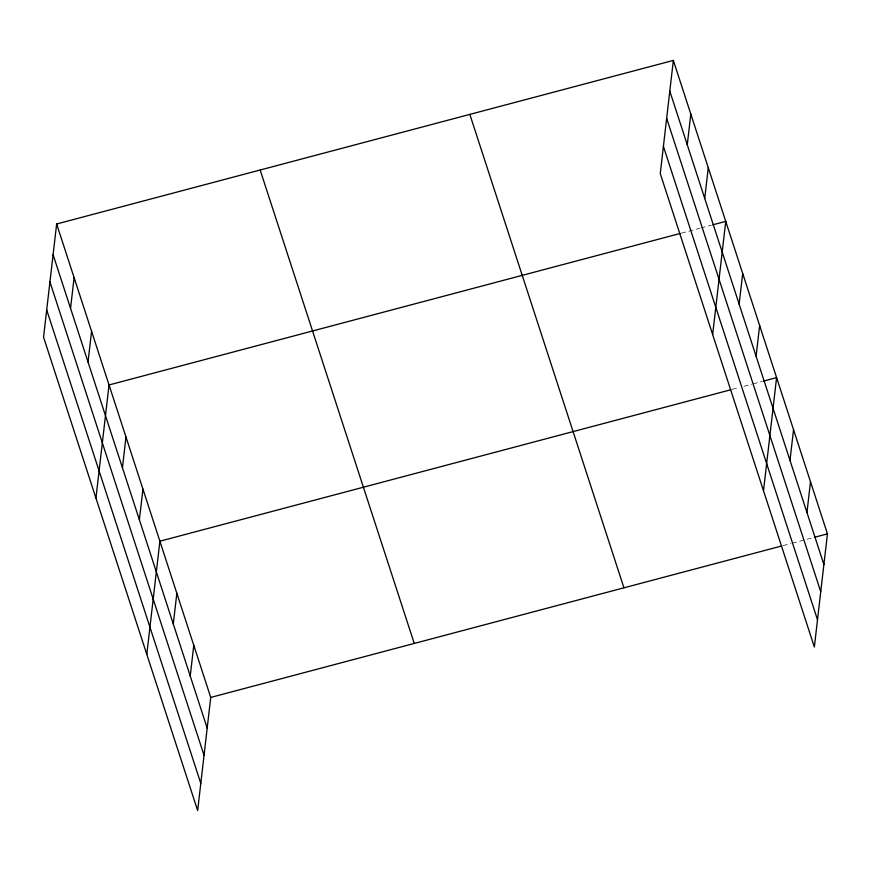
<?xml version="1.0" encoding="UTF-8"?>
<svg xmlns="http://www.w3.org/2000/svg" width="871" height="871" viewBox="0 0 871 871"><rect width="100%" height="100%" fill="white"/><g stroke="black" fill="none" stroke-linecap="round" stroke-linejoin="round"><path stroke-width="0.65" stroke-dasharray="4.36 3.27" d="M681.394 233.145L699.653 228.3M700.959 227.952L711.389 225.186M732.239 389.381L738.76 387.649M743.986 386.267L751.815 384.187M753.11 383.839L762.245 381.422M783.094 545.616L790.922 543.537M792.229 543.188L813.1 537.657"/><path stroke-width="1.31" d="M56.648 223.989L43.55 337.153L197.652 810.585L210.738 697.421L56.648 223.989L673.348 60.415L827.45 533.847L814.352 647.011L660.262 173.579L673.348 60.415M70.551 308.345L74.111 277.642M88.025 361.998L91.575 331.307M95.941 498.125L109.038 384.96L680.088 233.493M122.441 467.738L125.99 437.035M139.382 519.813L142.942 489.11M146.796 654.35L159.894 541.196L730.932 389.729M173.285 623.974L176.846 593.271M190.237 676.048L193.787 645.346M687.263 144.771L690.812 114.068M704.726 198.425L708.275 167.722M712.652 334.54L725.75 221.376L712.696 224.838M739.141 304.164L742.691 273.461M756.093 356.239L759.643 325.536M763.508 490.776L776.594 377.611L763.551 381.073M789.997 460.389L793.546 429.697M806.949 512.475L810.498 481.772M210.738 697.421L781.788 545.954M814.407 537.309L827.45 533.847M669.799 91.117L823.901 564.55M666.653 118.325L820.754 591.757M663.408 146.361L817.51 619.804M469.839 114.395L623.941 587.827M260.157 170.008L414.258 643.44M53.087 254.691L207.189 728.123M49.941 281.899L204.043 755.342M46.696 309.945L200.798 783.377"/></g></svg>
